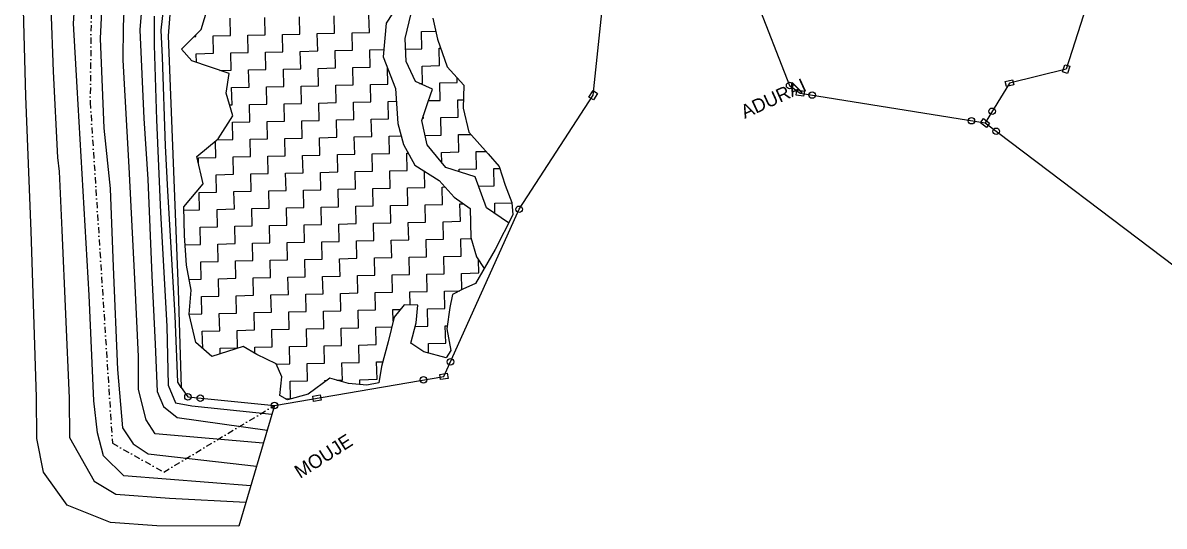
# Model space of a CAD drawing. Header units: metres. Extents: x 307416 to 309442, y 1927193 to 1928840.
# Drawn here: x 307416 to 308338, y 1927193 to 1927601 of the extents above; entities that cross this region are included whole.
import ezdxf

# ---------------------------------------------------------------- set-up
doc = ezdxf.new("R2010")
doc.units = ezdxf.units.M
doc.linetypes.add('DASHDOT', pattern=[1, 0.5, -0.25, 0, -0.25])
for name, color, linetype in [('LINE_WATER', 4, 'Continuous'), ('POLY_HATCH', 12, 'Continuous'), ('POLY_PARCEL', 6, 'Continuous'), ('POLY_WATER', 4, 'Continuous'), ('TEXT_MAPOUT', 7, 'Continuous'), ('V_BOUND_LINE', 7, 'Continuous'), ('V_BOUND_STREAM_LINE', 7, 'DASHDOT')]:
    doc.layers.add(name, color=color, linetype=linetype)

msp = doc.modelspace()

# ---------------------------------------------------------------- linework, layer by layer
for points in [[(308256.05, 1927560.93), (308257.93, 1927566.79), (308261.98, 1927565.5), (308260.11, 1927559.64)], [(308209.86, 1927553.13), (308215.83, 1927554.62), (308216.86, 1927550.5), (308210.89, 1927549.01)], [(307880.24, 1927543.46), (307876.89, 1927538.3), (307873.32, 1927540.61), (307876.67, 1927545.77)], [(308041.43, 1927546.4), (308047.51, 1927545.41), (308046.83, 1927541.21), (308040.75, 1927542.2)], [(308192.34, 1927523.2), (308197.24, 1927519.48), (308194.67, 1927516.09), (308189.77, 1927519.8)], [(307759.54, 1927313.02), (307753.47, 1927311.98), (307752.75, 1927316.17), (307758.82, 1927317.21)], [(307650.04, 1927298.52), (307656.1, 1927299.56), (307656.82, 1927295.36), (307650.76, 1927294.32)]]:
    msp.add_lwpolyline(points, close=True)
for centre in [(308035.56, 1927549.96), (308053.76, 1927542.25), (308199.33, 1927529.08), (308182.48, 1927521.43), (308202.43, 1927512.89), (307816.93, 1927449.79), (307761.46, 1927326.41), (307739.62, 1927311.75), (307549.21, 1927298.04), (307559.21, 1927297.04), (307619.14, 1927291.05)]:
    msp.add_circle(centre, 2.63)
at = {"layer": 'LINE_WATER'}
for p, q in [((307456.83, 1927600), (307460.35, 1927663.1)), ((307481.55, 1927654.18), (307478.23, 1927587.84)), ((307515.35, 1927654.51), (307510.24, 1927595.03)), ((307497.1, 1927597.91), (307498.77, 1927633.72)), ((307438.39, 1927613.04), (307440.32, 1927561.16)), ((307527.68, 1927594.59), (307530.42, 1927620.78)), ((307521.82, 1927606.11), (307521.94, 1927582.64)), ((307459.78, 1927548.66), (307456.83, 1927600)), ((307496.81, 1927570.39), (307497.1, 1927597.91)), ((307510.24, 1927595.03), (307513.64, 1927523.23)), ((307528.56, 1927572.99), (307527.68, 1927594.59)), ((307478.23, 1927587.84), (307481.26, 1927515.45)), ((307521.94, 1927582.64), (307523.68, 1927522.07)), ((307501.7, 1927483.83), (307496.81, 1927570.39)), ((307530.95, 1927501.16), (307528.56, 1927572.99)), ((307440.32, 1927561.16), (307443.79, 1927491.62)), ((307469.32, 1927380.31), (307459.78, 1927548.66)), ((307513.64, 1927523.23), (307516.7, 1927474.28)), ((307523.68, 1927522.07), (307527.06, 1927447.2)), ((307481.26, 1927515.45), (307486.22, 1927466.48)), ((307532.95, 1927464.73), (307530.95, 1927501.16)), ((307443.79, 1927491.62), (307445.21, 1927480.41)), ((307506.16, 1927393.39), (307501.7, 1927483.83)), ((307445.21, 1927480.41), (307447.29, 1927432.93)), ((307486.22, 1927466.48), (307488.78, 1927403.12)), ((307516.7, 1927474.28), (307519.92, 1927395.9)), ((307538.77, 1927363.66), (307532.95, 1927464.73)), ((307527.06, 1927447.2), (307532.15, 1927355.14)), ((307447.29, 1927432.93), (307453.15, 1927296.92)), ((307488.78, 1927403.12), (307492.3, 1927320.15)), ((307509.35, 1927330.69), (307506.16, 1927393.39)), ((307519.92, 1927395.9), (307522.79, 1927340.7)), ((307473.15, 1927294.77), (307469.32, 1927380.31)), ((307532.15, 1927355.14), (307533.2, 1927307.41)), ((307541.15, 1927310), (307538.77, 1927363.66)), ((307522.79, 1927340.7), (307524.3, 1927302.25)), ((307509.3, 1927303.95), (307509.35, 1927330.69)), ((307492.3, 1927320.15), (307496.19, 1927272.96)), ((307543.6, 1927305.58), (307541.15, 1927310)), ((307515.53, 1927279.55), (307509.3, 1927303.95)), ((307524.3, 1927302.25), (307529.33, 1927290.35)), ((307533.2, 1927307.41), (307539.23, 1927293.09)), ((307453.15, 1927296.92), (307453.59, 1927265.16)), ((307476.05, 1927269), (307473.15, 1927294.77)), ((307529.33, 1927290.35), (307540.57, 1927281.23)), ((307539.23, 1927293.09), (307552.43, 1927290.86)), ((307552.43, 1927290.86), (307617.06, 1927284)), ((307540.57, 1927281.23), (307613.21, 1927271.01)), ((307496.19, 1927272.96), (307504.88, 1927260.11)), ((307522.76, 1927268.09), (307515.53, 1927279.55)), ((307453.59, 1927265.16), (307473.51, 1927229.7)), ((307480.99, 1927250.38), (307476.05, 1927269)), ((307610.12, 1927260.55), (307522.76, 1927268.09)), ((307504.88, 1927260.11), (307517.09, 1927251.99)), ((307497.38, 1927234.21), (307480.99, 1927250.38)), ((307517.09, 1927251.99), (307604.65, 1927242.07)), ((307473.51, 1927229.7), (307490.94, 1927219.36)), ((307599.92, 1927226.08), (307497.38, 1927234.21)), ((307490.94, 1927219.36), (307534.2, 1927216.18)), ((307534.2, 1927216.18), (307595.98, 1927212.77))]:
    msp.add_line(p, q, dxfattribs=at)
at = {"layer": 'POLY_HATCH'}
for p, q in [((307559.9, 1927595.24), (307565.27, 1927613.01)), ((307719.06, 1927615.26), (307709.38, 1927600.33)), ((307724.69, 1927587.92), (307729.7, 1927608.26)), ((307747.09, 1927604.3), (307750.94, 1927587.55)), ((307544.07, 1927579.47), (307559.9, 1927595.24)), ((307709.38, 1927600.33), (307707.04, 1927573.2)), ((307725.64, 1927569.36), (307724.69, 1927587.92)), ((307750.94, 1927587.55), (307758.66, 1927565.01)), ((307552.28, 1927569.81), (307544.07, 1927579.47)), ((307582.45, 1927559.52), (307552.28, 1927569.81)), ((307707.04, 1927573.2), (307717.03, 1927547.53)), ((307733.11, 1927553.13), (307725.64, 1927569.36)), ((307580.01, 1927543.67), (307582.45, 1927559.52)), ((307758.66, 1927565.01), (307772.1, 1927550.08)), ((307746.91, 1927546.88), (307733.11, 1927553.13)), ((307772.1, 1927550.08), (307771.71, 1927531.64)), ((307585.44, 1927525.4), (307580.01, 1927543.67)), ((307717.03, 1927547.53), (307718.83, 1927519.31)), ((307743.31, 1927536.96), (307746.91, 1927546.88)), ((307738.18, 1927521.54), (307743.31, 1927536.96)), ((307771.71, 1927531.64), (307776.15, 1927512.23)), ((307573.76, 1927506.76), (307585.44, 1927525.4)), ((307742.44, 1927501.96), (307738.18, 1927521.54)), ((307718.83, 1927519.31), (307723.32, 1927502.34)), ((307776.15, 1927512.23), (307791.78, 1927494.68)), ((307556.41, 1927492.44), (307573.76, 1927506.76)), ((307723.32, 1927502.34), (307732.53, 1927485.47)), ((307757.6, 1927483.71), (307742.44, 1927501.96)), ((307791.78, 1927494.68), (307800.84, 1927484.46)), ((307561.54, 1927470.45), (307556.41, 1927492.44)), ((307732.53, 1927485.47), (307752.23, 1927472.96)), ((307800.84, 1927484.46), (307805.72, 1927469.34)), ((307781.27, 1927476.03), (307757.6, 1927483.71)), ((307790.57, 1927451.1), (307781.27, 1927476.03)), ((307545.78, 1927451.71), (307561.54, 1927470.45)), ((307752.23, 1927472.96), (307764.29, 1927459.69)), ((307805.72, 1927469.34), (307811.11, 1927455.29)), ((307764.29, 1927459.69), (307777.45, 1927450.56)), ((307546.48, 1927428.5), (307545.78, 1927451.71)), ((307777.45, 1927450.56), (307777.97, 1927427.03)), ((307808.44, 1927438.74), (307790.57, 1927451.1)), ((307811.11, 1927455.29), (307811.76, 1927445.26)), ((307811.76, 1927445.26), (307797.5, 1927417.25)), ((307547.94, 1927404.57), (307546.48, 1927428.5)), ((307777.97, 1927427.03), (307782.44, 1927411.23)), ((307797.5, 1927417.25), (307781.59, 1927389.72)), ((307782.44, 1927411.23), (307788.57, 1927401.8)), ((307551.92, 1927384.41), (307547.94, 1927404.57)), ((307550.3, 1927364.87), (307551.92, 1927384.41)), ((307771.36, 1927385.18), (307763.09, 1927380.73)), ((307781.59, 1927389.72), (307771.36, 1927385.18)), ((307763.09, 1927380.73), (307760.9, 1927370.46)), ((307555.46, 1927342.14), (307550.3, 1927364.87)), ((307724.03, 1927372.62), (307715.88, 1927362.59)), ((307735.01, 1927372.3), (307724.03, 1927372.62)), ((307733.65, 1927357.97), (307735.01, 1927372.3)), ((307760.9, 1927370.46), (307758.5, 1927353.13)), ((307715.88, 1927362.59), (307710.93, 1927342.61)), ((307729.37, 1927341.34), (307733.65, 1927357.97)), ((307758.5, 1927353.13), (307761.67, 1927335.56)), ((307568.54, 1927330.73), (307555.46, 1927342.14)), ((307593.84, 1927338.9), (307568.54, 1927330.73)), ((307604.96, 1927332.27), (307593.84, 1927338.9)), ((307710.93, 1927342.61), (307705.61, 1927322.61)), ((307739.76, 1927334.33), (307729.37, 1927341.34)), ((307620.57, 1927324.63), (307604.96, 1927332.27)), ((307757.9, 1927329.71), (307739.76, 1927334.33)), ((307761.67, 1927335.56), (307757.9, 1927329.71)), ((307625.08, 1927314.14), (307620.57, 1927324.63)), ((307705.61, 1927322.61), (307703.48, 1927309.38)), ((307623.36, 1927299.06), (307625.08, 1927314.14)), ((307663.78, 1927313.14), (307646.4, 1927300.31)), ((307678.94, 1927308.83), (307663.78, 1927313.14)), ((307693.67, 1927307.49), (307678.94, 1927308.83)), ((307703.48, 1927309.38), (307693.67, 1927307.49)), ((307646.4, 1927300.31), (307629.58, 1927295.67)), ((307629.58, 1927295.67), (307623.36, 1927299.06))]:
    msp.add_line(p, q, dxfattribs=at)
at = {"layer": 'POLY_HATCH', "linetype": 'Continuous'}
for p, q in [((307583.61, 1927590.34), (307583.3, 1927604.37)), ((307611.67, 1927590.96), (307611.36, 1927604.99)), ((307639.73, 1927591.58), (307639.42, 1927605.61)), ((307667.79, 1927592.2), (307667.48, 1927606.23)), ((307695.85, 1927592.82), (307695.54, 1927606.85)), ((307554.32, 1927589.69), (307555.55, 1927589.72)), ((307555.55, 1927589.72), (307555.53, 1927590.89)), ((307569.58, 1927590.03), (307583.61, 1927590.34)), ((307569.89, 1927576), (307569.58, 1927590.03)), ((307597.64, 1927590.65), (307611.67, 1927590.96)), ((307597.95, 1927576.62), (307597.64, 1927590.65)), ((307625.7, 1927591.27), (307639.73, 1927591.58)), ((307626.01, 1927577.24), (307625.7, 1927591.27)), ((307653.76, 1927591.89), (307667.79, 1927592.2)), ((307654.07, 1927577.86), (307653.76, 1927591.89)), ((307681.82, 1927592.51), (307695.85, 1927592.82)), ((307682.13, 1927578.48), (307681.82, 1927592.51)), ((307737.93, 1927593.75), (307749.46, 1927594.01)), ((307738.24, 1927579.72), (307737.93, 1927593.75)), ((307583.92, 1927576.31), (307597.95, 1927576.62)), ((307584.23, 1927562.28), (307583.92, 1927576.31)), ((307611.98, 1927576.93), (307626.01, 1927577.24)), ((307612.29, 1927562.9), (307611.98, 1927576.93)), ((307640.04, 1927577.55), (307654.07, 1927577.86)), ((307640.35, 1927563.52), (307640.04, 1927577.55)), ((307668.1, 1927578.17), (307682.13, 1927578.48)), ((307668.41, 1927564.14), (307668.1, 1927578.17)), ((307696.16, 1927578.79), (307707.54, 1927579.04)), ((307696.47, 1927564.76), (307696.16, 1927578.79)), ((307725.12, 1927579.43), (307738.24, 1927579.72)), ((307752.27, 1927580.03), (307753.51, 1927580.06)), ((307752.58, 1927566), (307752.27, 1927580.03)), ((307555.86, 1927575.69), (307569.89, 1927576)), ((307556.02, 1927568.53), (307555.86, 1927575.69)), ((307574.96, 1927562.07), (307584.23, 1927562.28)), ((307598.26, 1927562.59), (307612.29, 1927562.9)), ((307598.57, 1927548.56), (307598.26, 1927562.59)), ((307626.32, 1927563.21), (307640.35, 1927563.52)), ((307626.63, 1927549.18), (307626.32, 1927563.21)), ((307654.38, 1927563.83), (307668.41, 1927564.14)), ((307654.69, 1927549.8), (307654.38, 1927563.83)), ((307682.44, 1927564.45), (307696.47, 1927564.76)), ((307682.75, 1927550.42), (307682.44, 1927564.45)), ((307710.81, 1927551.04), (307710.51, 1927564.27)), ((307738.55, 1927565.69), (307752.58, 1927566)), ((307738.86, 1927551.66), (307738.55, 1927565.69)), ((307584.54, 1927548.25), (307598.57, 1927548.56)), ((307612.6, 1927548.87), (307626.63, 1927549.18)), ((307612.91, 1927534.84), (307612.6, 1927548.87)), ((307640.66, 1927549.49), (307654.69, 1927549.8)), ((307640.97, 1927535.46), (307640.66, 1927549.49)), ((307668.72, 1927550.11), (307682.75, 1927550.42)), ((307669.03, 1927536.08), (307668.72, 1927550.11)), ((307696.78, 1927550.73), (307710.81, 1927551.04)), ((307697.09, 1927536.7), (307696.78, 1927550.73)), ((307736.46, 1927551.61), (307738.86, 1927551.66)), ((307752.89, 1927551.97), (307766.92, 1927552.28)), ((307753.2, 1927537.94), (307752.89, 1927551.97)), ((307766.92, 1927552.28), (307766.84, 1927555.92)), ((307584.85, 1927534.22), (307584.54, 1927548.25)), ((307582.83, 1927534.18), (307584.85, 1927534.22)), ((307598.88, 1927534.53), (307612.91, 1927534.84)), ((307599.19, 1927520.5), (307598.88, 1927534.53)), ((307626.94, 1927535.15), (307640.97, 1927535.46)), ((307627.25, 1927521.12), (307626.94, 1927535.15)), ((307655, 1927535.77), (307669.03, 1927536.08)), ((307655.31, 1927521.74), (307655, 1927535.77)), ((307683.06, 1927536.39), (307697.09, 1927536.7)), ((307683.37, 1927522.36), (307683.06, 1927536.39)), ((307711.12, 1927537.01), (307717.69, 1927537.16)), ((307711.43, 1927522.98), (307711.12, 1927537.01)), ((307743.59, 1927537.73), (307753.2, 1927537.94)), ((307767.23, 1927538.25), (307771.85, 1927538.36)), ((307767.54, 1927524.23), (307767.23, 1927538.25)), ((307613.22, 1927520.81), (307627.25, 1927521.12)), ((307613.53, 1927506.78), (307613.22, 1927520.81)), ((307641.28, 1927521.43), (307655.31, 1927521.74)), ((307641.59, 1927507.4), (307641.28, 1927521.43)), ((307669.34, 1927522.05), (307683.37, 1927522.36)), ((307669.65, 1927508.02), (307669.34, 1927522.05)), ((307697.4, 1927522.67), (307711.43, 1927522.98)), ((307697.71, 1927508.64), (307697.4, 1927522.67)), ((307738.86, 1927523.59), (307739.49, 1927523.6)), ((307739.49, 1927523.6), (307739.45, 1927525.35)), ((307753.51, 1927523.92), (307767.54, 1927524.23)), ((307753.82, 1927509.89), (307753.51, 1927523.92)), ((307585.16, 1927520.19), (307599.19, 1927520.5)), ((307585.48, 1927506.16), (307585.16, 1927520.19)), ((307571.76, 1927491.82), (307571.47, 1927504.86)), ((307572.7, 1927505.88), (307585.48, 1927506.16)), ((307599.5, 1927506.47), (307613.53, 1927506.78)), ((307599.81, 1927492.44), (307599.5, 1927506.47)), ((307627.56, 1927507.09), (307641.59, 1927507.4)), ((307627.87, 1927493.06), (307627.56, 1927507.09)), ((307655.62, 1927507.71), (307669.65, 1927508.02)), ((307655.93, 1927493.68), (307655.62, 1927507.71)), ((307683.68, 1927508.33), (307697.71, 1927508.64)), ((307683.99, 1927494.3), (307683.68, 1927508.33)), ((307711.74, 1927508.95), (307721.51, 1927509.17)), ((307712.05, 1927494.93), (307711.74, 1927508.95)), ((307740.78, 1927509.6), (307753.82, 1927509.89)), ((307767.85, 1927510.2), (307777.76, 1927510.42)), ((307768.16, 1927496.17), (307767.85, 1927510.2)), ((307613.84, 1927492.75), (307627.87, 1927493.06)), ((307641.9, 1927493.37), (307655.93, 1927493.68)), ((307642.21, 1927479.34), (307641.9, 1927493.37)), ((307669.96, 1927493.99), (307683.99, 1927494.3)), ((307670.27, 1927479.97), (307669.96, 1927493.99)), ((307698.02, 1927494.62), (307712.05, 1927494.93)), ((307698.33, 1927480.59), (307698.02, 1927494.62)), ((307726.08, 1927495.24), (307727.19, 1927495.26)), ((307726.39, 1927481.21), (307726.08, 1927495.24)), ((307754.14, 1927495.86), (307768.16, 1927496.17)), ((307754.32, 1927487.66), (307754.14, 1927495.86)), ((307782.19, 1927496.48), (307790.03, 1927496.65)), ((307782.5, 1927482.45), (307782.19, 1927496.48)), ((307557.73, 1927491.51), (307571.76, 1927491.82)), ((307557.84, 1927486.3), (307557.73, 1927491.51)), ((307585.79, 1927492.13), (307599.81, 1927492.44)), ((307586.1, 1927478.1), (307585.79, 1927492.13)), ((307614.15, 1927478.72), (307613.84, 1927492.75)), ((307572.07, 1927477.79), (307586.1, 1927478.1)), ((307572.38, 1927463.76), (307572.07, 1927477.79)), ((307600.13, 1927478.41), (307614.15, 1927478.72)), ((307600.44, 1927464.38), (307600.13, 1927478.41)), ((307628.18, 1927479.03), (307642.21, 1927479.34)), ((307628.49, 1927465.01), (307628.18, 1927479.03)), ((307656.24, 1927479.66), (307670.27, 1927479.97)), ((307656.55, 1927465.63), (307656.24, 1927479.66)), ((307684.3, 1927480.28), (307698.33, 1927480.59)), ((307684.61, 1927466.25), (307684.3, 1927480.28)), ((307712.36, 1927480.9), (307726.39, 1927481.21)), ((307712.67, 1927466.87), (307712.36, 1927480.9)), ((307740.73, 1927467.49), (307740.44, 1927480.45)), ((307768.47, 1927482.14), (307782.5, 1927482.45)), ((307768.52, 1927480.17), (307768.47, 1927482.14)), ((307796.53, 1927482.76), (307801.35, 1927482.87)), ((307796.84, 1927468.73), (307796.53, 1927482.76)), ((307642.52, 1927465.32), (307656.55, 1927465.63)), ((307642.83, 1927451.29), (307642.52, 1927465.32)), ((307670.58, 1927465.94), (307684.61, 1927466.25)), ((307670.89, 1927451.91), (307670.58, 1927465.94)), ((307698.64, 1927466.56), (307712.67, 1927466.87)), ((307698.95, 1927452.53), (307698.64, 1927466.56)), ((307726.7, 1927467.18), (307740.73, 1927467.49)), ((307727.01, 1927453.15), (307726.7, 1927467.18)), ((307754.76, 1927467.8), (307756.88, 1927467.85)), ((307755.07, 1927453.77), (307754.76, 1927467.8)), ((307784.1, 1927468.45), (307796.84, 1927468.73)), ((307558.35, 1927463.45), (307572.38, 1927463.76)), ((307558.66, 1927449.42), (307558.35, 1927463.45)), ((307586.41, 1927464.07), (307600.44, 1927464.38)), ((307586.72, 1927450.04), (307586.41, 1927464.07)), ((307614.46, 1927464.69), (307628.49, 1927465.01)), ((307614.77, 1927450.67), (307614.46, 1927464.69)), ((307545.86, 1927449.14), (307558.66, 1927449.42)), ((307572.69, 1927449.73), (307586.72, 1927450.04)), ((307573, 1927435.71), (307572.69, 1927449.73)), ((307600.75, 1927450.36), (307614.77, 1927450.67)), ((307601.06, 1927436.33), (307600.75, 1927450.36)), ((307628.8, 1927450.98), (307642.83, 1927451.29)), ((307629.11, 1927436.95), (307628.8, 1927450.98)), ((307656.86, 1927451.6), (307670.89, 1927451.91)), ((307657.17, 1927437.57), (307656.86, 1927451.6)), ((307684.92, 1927452.22), (307698.95, 1927452.53)), ((307685.23, 1927438.19), (307684.92, 1927452.22)), ((307712.98, 1927452.84), (307727.01, 1927453.15)), ((307713.29, 1927438.81), (307712.98, 1927452.84)), ((307741.04, 1927453.46), (307755.07, 1927453.77)), ((307741.35, 1927439.43), (307741.04, 1927453.46)), ((307769.1, 1927454.08), (307772.27, 1927454.15)), ((307769.41, 1927440.05), (307769.1, 1927454.08)), ((307797.15, 1927454.7), (307811.13, 1927455.01)), ((307797.34, 1927446.42), (307797.15, 1927454.7)), ((307671.2, 1927437.88), (307685.23, 1927438.19)), ((307671.51, 1927423.85), (307671.2, 1927437.88)), ((307699.26, 1927438.5), (307713.29, 1927438.81)), ((307699.57, 1927424.47), (307699.26, 1927438.5)), ((307727.32, 1927439.12), (307741.35, 1927439.43)), ((307727.63, 1927425.09), (307727.32, 1927439.12)), ((307755.38, 1927439.74), (307769.41, 1927440.05)), ((307755.69, 1927425.71), (307755.38, 1927439.74)), ((307558.97, 1927435.39), (307573, 1927435.71)), ((307559.28, 1927421.37), (307558.97, 1927435.39)), ((307587.03, 1927436.02), (307601.06, 1927436.33)), ((307587.34, 1927421.99), (307587.03, 1927436.02)), ((307615.09, 1927436.64), (307629.11, 1927436.95)), ((307615.4, 1927422.61), (307615.09, 1927436.64)), ((307643.14, 1927437.26), (307657.17, 1927437.57)), ((307643.45, 1927423.23), (307643.14, 1927437.26)), ((307546.93, 1927421.09), (307559.28, 1927421.37)), ((307573.31, 1927421.68), (307587.34, 1927421.99)), ((307573.62, 1927407.65), (307573.31, 1927421.68)), ((307601.37, 1927422.3), (307615.4, 1927422.61)), ((307601.68, 1927408.27), (307601.37, 1927422.3)), ((307629.42, 1927422.92), (307643.45, 1927423.23)), ((307629.74, 1927408.89), (307629.42, 1927422.92)), ((307657.48, 1927423.54), (307671.51, 1927423.85)), ((307657.79, 1927409.51), (307657.48, 1927423.54)), ((307685.54, 1927424.16), (307699.57, 1927424.47)), ((307685.85, 1927410.13), (307685.54, 1927424.16)), ((307713.6, 1927424.78), (307727.63, 1927425.09)), ((307713.91, 1927410.75), (307713.6, 1927424.78)), ((307741.66, 1927425.4), (307755.69, 1927425.71)), ((307741.97, 1927411.37), (307741.66, 1927425.4)), ((307769.72, 1927426.02), (307778.2, 1927426.21)), ((307770.03, 1927411.99), (307769.72, 1927426.02)), ((307671.82, 1927409.82), (307685.85, 1927410.13)), ((307699.88, 1927410.44), (307713.91, 1927410.75)), ((307700.19, 1927396.41), (307699.88, 1927410.44)), ((307727.94, 1927411.06), (307741.97, 1927411.37)), ((307728.25, 1927397.03), (307727.94, 1927411.06)), ((307756, 1927411.68), (307770.03, 1927411.99)), ((307756.31, 1927397.65), (307756, 1927411.68)), ((307559.59, 1927407.34), (307573.62, 1927407.65)), ((307559.9, 1927393.31), (307559.59, 1927407.34)), ((307587.65, 1927407.96), (307601.68, 1927408.27)), ((307587.96, 1927393.93), (307587.65, 1927407.96)), ((307615.71, 1927408.58), (307629.74, 1927408.89)), ((307616.02, 1927394.55), (307615.71, 1927408.58)), ((307643.76, 1927409.2), (307657.79, 1927409.51)), ((307644.07, 1927395.17), (307643.76, 1927409.2)), ((307672.13, 1927395.79), (307671.82, 1927409.82)), ((307784.37, 1927398.27), (307784.14, 1927408.62)), ((307550.2, 1927393.09), (307559.9, 1927393.31)), ((307573.93, 1927393.62), (307587.96, 1927393.93)), ((307574.24, 1927379.59), (307573.93, 1927393.62)), ((307601.99, 1927394.24), (307616.02, 1927394.55)), ((307602.3, 1927380.21), (307601.99, 1927394.24)), ((307630.05, 1927394.86), (307644.07, 1927395.17)), ((307630.36, 1927380.83), (307630.05, 1927394.86)), ((307658.1, 1927395.48), (307672.13, 1927395.79)), ((307658.41, 1927381.45), (307658.1, 1927395.48)), ((307686.16, 1927396.1), (307700.19, 1927396.41)), ((307686.47, 1927382.07), (307686.16, 1927396.1)), ((307714.22, 1927396.72), (307728.25, 1927397.03)), ((307714.53, 1927382.69), (307714.22, 1927396.72)), ((307742.28, 1927397.34), (307756.31, 1927397.65)), ((307742.59, 1927383.31), (307742.28, 1927397.34)), ((307770.34, 1927397.96), (307784.37, 1927398.27)), ((307770.63, 1927384.79), (307770.34, 1927397.96)), ((307700.5, 1927382.38), (307714.53, 1927382.69)), ((307700.81, 1927368.35), (307700.5, 1927382.38)), ((307728.56, 1927383), (307742.59, 1927383.31)), ((307728.79, 1927372.48), (307728.56, 1927383)), ((307756.62, 1927383.62), (307768.98, 1927383.9)), ((307756.93, 1927369.59), (307756.62, 1927383.62)), ((307560.21, 1927379.28), (307574.24, 1927379.59)), ((307560.52, 1927365.25), (307560.21, 1927379.28)), ((307588.27, 1927379.9), (307602.3, 1927380.21)), ((307588.58, 1927365.87), (307588.27, 1927379.9)), ((307616.33, 1927380.52), (307630.36, 1927380.83)), ((307616.64, 1927366.49), (307616.33, 1927380.52)), ((307644.39, 1927381.14), (307658.41, 1927381.45)), ((307644.7, 1927367.11), (307644.39, 1927381.14)), ((307672.44, 1927381.76), (307686.47, 1927382.07)), ((307672.75, 1927367.73), (307672.44, 1927381.76)), ((307550.32, 1927365.02), (307560.52, 1927365.25)), ((307574.55, 1927365.56), (307588.58, 1927365.87)), ((307574.86, 1927351.53), (307574.55, 1927365.56)), ((307602.61, 1927366.18), (307616.64, 1927366.49)), ((307602.92, 1927352.15), (307602.61, 1927366.18)), ((307630.67, 1927366.8), (307644.7, 1927367.11)), ((307630.98, 1927352.77), (307630.67, 1927366.8)), ((307658.72, 1927367.42), (307672.75, 1927367.73)), ((307659.04, 1927353.39), (307658.72, 1927367.42)), ((307686.78, 1927368.04), (307700.81, 1927368.35)), ((307687.09, 1927354.01), (307686.78, 1927368.04)), ((307714.84, 1927368.66), (307720.92, 1927368.8)), ((307715.05, 1927359.24), (307714.84, 1927368.66)), ((307742.9, 1927369.28), (307756.93, 1927369.59)), ((307743.21, 1927355.26), (307742.9, 1927369.28)), ((307701.12, 1927354.32), (307713.9, 1927354.61)), ((307732.89, 1927355.03), (307743.21, 1927355.26)), ((307757.24, 1927355.57), (307758.84, 1927355.6)), ((307757.55, 1927341.54), (307757.24, 1927355.57)), ((307560.83, 1927351.22), (307574.86, 1927351.53)), ((307561.14, 1927337.19), (307560.83, 1927351.22)), ((307588.89, 1927351.84), (307602.92, 1927352.15)), ((307589.2, 1927337.81), (307588.89, 1927351.84)), ((307616.95, 1927352.46), (307630.98, 1927352.77)), ((307617.26, 1927338.43), (307616.95, 1927352.46)), ((307645.01, 1927353.08), (307659.04, 1927353.39)), ((307645.32, 1927339.05), (307645.01, 1927353.08)), ((307673.06, 1927353.7), (307687.09, 1927354.01)), ((307673.37, 1927339.67), (307673.06, 1927353.7)), ((307701.43, 1927340.29), (307701.12, 1927354.32)), ((307561.13, 1927337.19), (307561.14, 1927337.19)), ((307575.17, 1927337.5), (307589.2, 1927337.81)), ((307575.27, 1927332.9), (307575.17, 1927337.5)), ((307603.23, 1927338.12), (307617.26, 1927338.43)), ((307603.34, 1927333.24), (307603.23, 1927338.12)), ((307631.29, 1927338.74), (307645.32, 1927339.05)), ((307631.6, 1927324.71), (307631.29, 1927338.74)), ((307659.35, 1927339.36), (307673.37, 1927339.67)), ((307659.66, 1927325.33), (307659.35, 1927339.36)), ((307687.4, 1927339.98), (307701.43, 1927340.29)), ((307687.71, 1927325.96), (307687.4, 1927339.98)), ((307729.48, 1927341.27), (307729.47, 1927341.74)), ((307743.52, 1927341.23), (307757.55, 1927341.54)), ((307743.7, 1927333.33), (307743.52, 1927341.23)), ((307620.64, 1927324.47), (307631.6, 1927324.71)), ((307645.63, 1927325.02), (307659.66, 1927325.33)), ((307645.94, 1927310.99), (307645.63, 1927325.02)), ((307673.68, 1927325.64), (307687.71, 1927325.96)), ((307674, 1927311.62), (307673.68, 1927325.64)), ((307701.74, 1927326.27), (307706.61, 1927326.37)), ((307702.05, 1927312.24), (307701.74, 1927326.27)), ((307631.91, 1927310.68), (307645.94, 1927310.99)), ((307632.22, 1927296.66), (307631.91, 1927310.68)), ((307659.97, 1927311.31), (307661.33, 1927311.34)), ((307659.99, 1927310.34), (307659.97, 1927311.31)), ((307669.51, 1927311.52), (307674, 1927311.62)), ((307688.02, 1927311.93), (307702.05, 1927312.24)), ((307688.11, 1927308), (307688.02, 1927311.93)), ((307627.94, 1927296.56), (307632.22, 1927296.66))]:
    msp.add_line(p, q, dxfattribs=at)
at = {"layer": 'POLY_PARCEL'}
for p, q in [((308310.51, 1927724.31), (308259.02, 1927563.21)), ((308259.02, 1927563.21), (308213.36, 1927551.82)), ((308213.36, 1927551.82), (308193.51, 1927519.64))]:
    msp.add_line(p, q, dxfattribs=at)
at = {"layer": 'POLY_WATER'}
for p, q in [((307543.61, 1927726.99), (307533.19, 1927590.03)), ((307418.2, 1927541.38), (307415.74, 1927633.29)), ((307533.19, 1927590.03), (307541.4, 1927384.61)), ((307422.47, 1927432.07), (307418.2, 1927541.38)), ((307426.92, 1927297.9), (307422.47, 1927432.07)), ((307541.4, 1927384.61), (307543.6, 1927305.58)), ((307543.6, 1927305.58), (307549.21, 1927298.04)), ((307427.02, 1927264.39), (307426.92, 1927297.9)), ((307549.21, 1927298.04), (307619.14, 1927291.05)), ((307619.14, 1927291.05), (307590.24, 1927193.39)), ((307432.37, 1927237.18), (307427.02, 1927264.39)), ((307451.59, 1927210.49), (307432.37, 1927237.18)), ((307486.56, 1927196.37), (307451.59, 1927210.49)), ((307523.98, 1927193.61), (307486.56, 1927196.37)), ((307590.24, 1927193.39), (307523.98, 1927193.61))]:
    msp.add_line(p, q, dxfattribs=at)
at = {"layer": 'V_BOUND_LINE'}
for p, q in [((307982.58, 1927685.23), (308035.56, 1927549.96)), ((307876.78, 1927542.03), (307884.94, 1927618.94)), ((308035.56, 1927549.96), (308044.13, 1927543.81)), ((307816.93, 1927449.79), (307876.78, 1927542.03)), ((308044.13, 1927543.81), (308193.51, 1927519.64)), ((308193.51, 1927519.64), (308347.33, 1927403.27)), ((307756.15, 1927314.59), (307816.93, 1927449.79)), ((307619.14, 1927291.05), (307756.15, 1927314.59))]:
    msp.add_line(p, q, dxfattribs=at)
at = {"layer": 'V_BOUND_STREAM_LINE', "ltscale": 10}
for p, q in [((307472.36, 1927740.2), (307470.21, 1927536.23)), ((307470.21, 1927536.23), (307488.16, 1927260.46)), ((307529.65, 1927237.22), (307619.14, 1927291.05)), ((307488.16, 1927260.46), (307529.65, 1927237.22))]:
    msp.add_line(p, q, dxfattribs=at)

# ---------------------------------------------------------------- texts
at = {"layer": 'TEXT_MAPOUT'}
for s, rotation, p in [('ADURAI', 24.57598, (307999.29, 1927522.9)), ('MOUJE', 32.60929, (307639.89, 1927231.59))]:
    msp.add_text(s, height=11.049, rotation=rotation, dxfattribs=at).set_placement(p)

doc.saveas('drawing.dxf')
